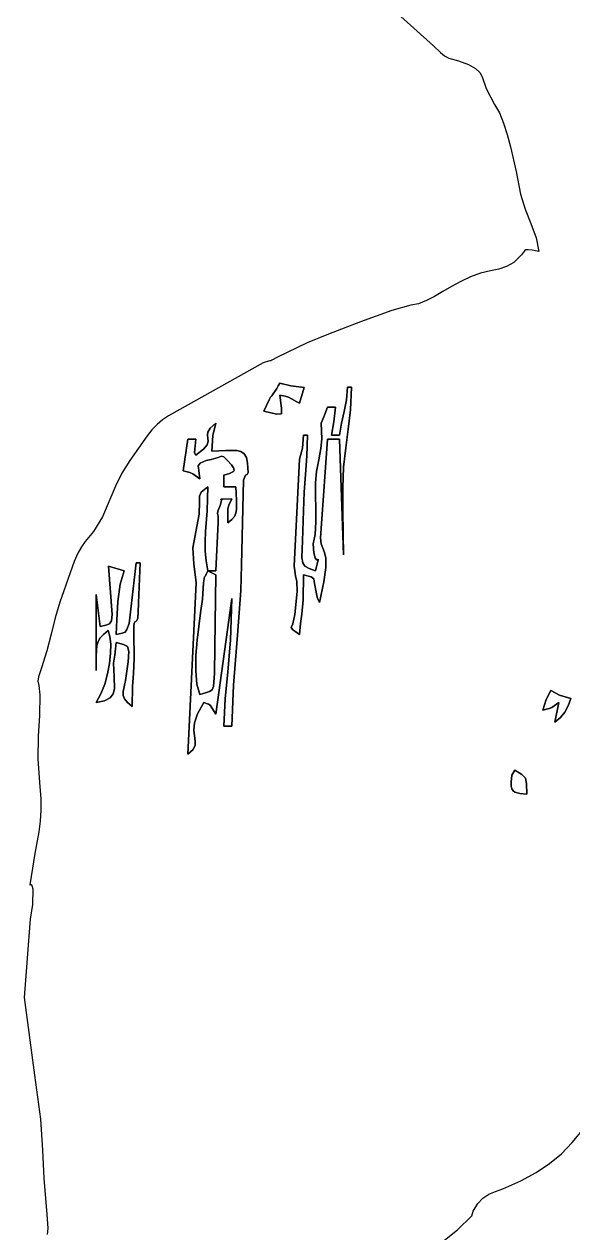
# Model space of a CAD drawing. Extents: x -7.8 to 4, y -2.2 to 5.8.
# Drawn here: x -6.706 to -6.377, y 4.015 to 4.741 of the extents above; entities that cross this region are included whole.
import ezdxf

# ---------------------------------------------------------------- set-up
doc = ezdxf.new("R2010")
doc.units = 0
doc.layers.add('LAYER_1', color=7, linetype='CONTINUOUS')

msp = doc.modelspace()

# ---------------------------------------------------------------- linework, layer by layer
at = {"layer": 'LAYER_1'}
for points in [[(-6.49193, 4.75669), (-6.4605, 4.7282), (-6.45623, 4.72431), (-6.45396, 4.72229), (-6.45122, 4.72098), (-6.44555, 4.71919), (-6.43938, 4.71698), (-6.43529, 4.71473), (-6.43272, 4.71232), (-6.43115, 4.70961), (-6.42876, 4.70274), (-6.42376, 4.69306), (-6.42091, 4.68797), (-6.41839, 4.68187), (-6.41617, 4.67501), (-6.41421, 4.66769), (-6.41089, 4.65272), (-6.40813, 4.63919), (-6.40544, 4.6302), (-6.402, 4.62146), (-6.39887, 4.61295), (-6.39714, 4.60465), (-6.40111, 4.60545), (-6.40359, 4.60581), (-6.40504, 4.6057), (-6.40589, 4.60515), (-6.40756, 4.60263), (-6.41216, 4.59822), (-6.4167, 4.59563), (-6.42129, 4.5942), (-6.42631, 4.59317), (-6.43216, 4.59175), (-6.43833, 4.58953), (-6.44414, 4.58678), (-6.44964, 4.58373), (-6.45487, 4.58062), (-6.45987, 4.57769), (-6.4647, 4.57519), (-6.46941, 4.57335), (-6.47404, 4.57241), (-6.48554, 4.5692), (-6.50429, 4.56249), (-6.52353, 4.55511), (-6.53649, 4.5499), (-6.55424, 4.54129), (-6.55773, 4.53942), (-6.55833, 4.53907), (-6.55902, 4.53897), (-6.56278, 4.53784), (-6.61967, 4.50607), (-6.62331, 4.50365), (-6.62661, 4.50078), (-6.62965, 4.49752), (-6.63248, 4.494), (-6.63777, 4.48652), (-6.64301, 4.47909), (-6.64774, 4.47161), (-6.65159, 4.4637), (-6.65947, 4.44522), (-6.66487, 4.43644), (-6.66972, 4.43044), (-6.672, 4.42732), (-6.67425, 4.42348), (-6.67648, 4.41845), (-6.67874, 4.41177), (-6.68505, 4.39412), (-6.68785, 4.38461), (-6.69028, 4.37476), (-6.69285, 4.36471), (-6.69604, 4.35465), (-6.69787, 4.34924), (-6.69815, 4.34665), (-6.69762, 4.34398), (-6.69704, 4.33831), (-6.69719, 4.32604), (-6.698, 4.31354), (-6.69833, 4.29965), (-6.69707, 4.28319), (-6.69644, 4.27603), (-6.69641, 4.26917), (-6.69687, 4.26252), (-6.69771, 4.256), (-6.69998, 4.24295), (-6.70226, 4.2293), (-6.70302, 4.2242), (-6.70299, 4.22394), (-6.70273, 4.22436), (-6.70234, 4.22447), (-6.70185, 4.22377), (-6.70128, 4.22175), (-6.70136, 4.21243), (-6.70292, 4.20358), (-6.70645, 4.15652), (-6.70019, 4.10989), (-6.69667, 4.08341), (-6.69535, 4.0649), (-6.69461, 4.04794), (-6.69284, 4.02612), (-6.69219, 4.01794), (-6.69257, 4.01418)], [(-6.45585, 4.00916), (-6.446, 4.01687), (-6.43748, 4.02543), (-6.43656, 4.02813), (-6.43393, 4.03274), (-6.43079, 4.03606), (-6.42722, 4.03829), (-6.42323, 4.03998), (-6.41884, 4.04164), (-6.40809, 4.04633), (-6.39879, 4.05132), (-6.39069, 4.05672), (-6.38354, 4.06269), (-6.37707, 4.06933), (-6.37104, 4.07679)]]:
    msp.add_lwpolyline(points, dxfattribs=at)
for points in [[(-6.56249, 4.5088), (-6.55931, 4.51555), (-6.5585, 4.51723), (-6.55771, 4.51811), (-6.55457, 4.52245), (-6.55373, 4.524), (-6.5529, 4.52557), (-6.5463, 4.52393), (-6.53823, 4.52308), (-6.54092, 4.51359), (-6.54252, 4.51438), (-6.54577, 4.51618), (-6.54769, 4.51726), (-6.54962, 4.51791), (-6.5529, 4.51838), (-6.55189, 4.51064), (-6.55187, 4.5072), (-6.55476, 4.50695), (-6.56249, 4.5088)], [(-6.53166, 4.43463), (-6.5312, 4.44224), (-6.53127, 4.45014), (-6.53147, 4.45805), (-6.53141, 4.46574), (-6.5307, 4.47259), (-6.52949, 4.47966), (-6.52827, 4.48636), (-6.52755, 4.4921), (-6.52791, 4.50151), (-6.52643, 4.50544), (-6.52415, 4.51119), (-6.51935, 4.51119), (-6.52035, 4.50235), (-6.52175, 4.49442), (-6.51696, 4.49442), (-6.51585, 4.50167), (-6.51425, 4.50863), (-6.5128, 4.51568), (-6.51217, 4.52317), (-6.50977, 4.52317), (-6.51033, 4.50961), (-6.51167, 4.49792), (-6.51326, 4.48687), (-6.51454, 4.47522), (-6.51505, 4.4627), (-6.515, 4.4491), (-6.51472, 4.43539), (-6.51456, 4.42253), (-6.51696, 4.49202), (-6.52415, 4.49202), (-6.52804, 4.43824), (-6.52841, 4.43269), (-6.52792, 4.42912), (-6.52697, 4.42655), (-6.52594, 4.42398), (-6.52524, 4.42041), (-6.52525, 4.41485), (-6.52635, 4.4063), (-6.52894, 4.39377), (-6.52971, 4.3954), (-6.53038, 4.39712), (-6.53086, 4.39904), (-6.53199, 4.40524), (-6.53243, 4.40812), (-6.534, 4.40934), (-6.53852, 4.41055), (-6.53886, 4.39544), (-6.53963, 4.38692), (-6.54044, 4.38121), (-6.54092, 4.3746), (-6.54513, 4.37756), (-6.54597, 4.37881), (-6.54499, 4.38097), (-6.54372, 4.38667), (-6.54251, 4.40052), (-6.54261, 4.4065), (-6.54339, 4.40981), (-6.54423, 4.41565), (-6.54099, 4.47997), (-6.53925, 4.48652), (-6.53852, 4.49442), (-6.53613, 4.49442), (-6.53652, 4.48169), (-6.53738, 4.47067), (-6.53822, 4.46015), (-6.53857, 4.44893), (-6.53913, 4.43095), (-6.53959, 4.42079), (-6.53909, 4.41778), (-6.53773, 4.4157), (-6.53524, 4.4142), (-6.53133, 4.41294), (-6.52982, 4.41948), (-6.52979, 4.41989), (-6.53019, 4.41946), (-6.5308, 4.4195), (-6.53156, 4.42066), (-6.53242, 4.42363), (-6.53277, 4.42915), (-6.53166, 4.43463)], [(-6.59604, 4.41294), (-6.59124, 4.41294), (-6.58993, 4.44219), (-6.58991, 4.44574), (-6.59028, 4.44728), (-6.59014, 4.44876), (-6.58861, 4.45214), (-6.58786, 4.4551), (-6.58829, 4.45594), (-6.58714, 4.45587), (-6.58166, 4.45607), (-6.58338, 4.45239), (-6.58406, 4.45004), (-6.58413, 4.44711), (-6.58406, 4.4417), (-6.58168, 4.44369), (-6.58011, 4.44559), (-6.57921, 4.44756), (-6.57882, 4.44973), (-6.57894, 4.45524), (-6.57926, 4.46326), (-6.58645, 4.46326), (-6.58645, 4.47045), (-6.58313, 4.47144), (-6.58068, 4.4725), (-6.58024, 4.47339), (-6.58057, 4.47472), (-6.58184, 4.47661), (-6.58424, 4.4792), (-6.58644, 4.48128), (-6.5878, 4.4817), (-6.58987, 4.481), (-6.59415, 4.47974), (-6.597, 4.47907), (-6.60079, 4.47759), (-6.60194, 4.47602), (-6.60157, 4.47322), (-6.60083, 4.46806), (-6.60374, 4.47015), (-6.60515, 4.47119), (-6.6069, 4.47187), (-6.61082, 4.47292), (-6.60802, 4.49202), (-6.60322, 4.49202), (-6.60396, 4.48598), (-6.60416, 4.48383), (-6.60322, 4.48244), (-6.59875, 4.48588), (-6.59652, 4.48856), (-6.59584, 4.49071), (-6.596, 4.49256), (-6.59633, 4.49434), (-6.5961, 4.49628), (-6.59464, 4.49863), (-6.59124, 4.50161), (-6.59306, 4.49412), (-6.59364, 4.48483), (-6.58534, 4.48521), (-6.57876, 4.48523), (-6.57622, 4.48459), (-6.57425, 4.48325), (-6.57289, 4.481), (-6.57217, 4.47764), (-6.57187, 4.47188), (-6.57247, 4.4707), (-6.57355, 4.47041), (-6.57472, 4.46736), (-6.57585, 4.41627), (-6.57631, 4.40104), (-6.57836, 4.37418), (-6.5806, 4.34418), (-6.58166, 4.31948), (-6.58645, 4.31948), (-6.5857, 4.33592), (-6.58406, 4.35214), (-6.58241, 4.3712), (-6.58166, 4.39617), (-6.59124, 4.32667), (-6.59374, 4.33058), (-6.59467, 4.33218), (-6.59568, 4.33282), (-6.59843, 4.33386), (-6.6023, 4.32701), (-6.60411, 4.32156), (-6.60451, 4.31722), (-6.60415, 4.31372), (-6.60367, 4.3108), (-6.60372, 4.30817), (-6.60496, 4.30556), (-6.60802, 4.30271), (-6.60306, 4.40574), (-6.60445, 4.41699), (-6.60506, 4.42674), (-6.60131, 4.44698), (-6.60103, 4.45412), (-6.60113, 4.45776), (-6.6, 4.46008), (-6.59604, 4.46326), (-6.59657, 4.44895), (-6.59746, 4.43644), (-6.5977, 4.43056), (-6.59764, 4.42477), (-6.59713, 4.41893), (-6.59604, 4.41294)], [(-6.65115, 4.3746), (-6.64758, 4.37541), (-6.64583, 4.37603), (-6.64478, 4.37757), (-6.64335, 4.38117), (-6.63917, 4.41774), (-6.63678, 4.41774), (-6.63776, 4.3937), (-6.63787, 4.38781), (-6.63822, 4.38448), (-6.63873, 4.38295), (-6.63931, 4.38245), (-6.63988, 4.38222), (-6.64035, 4.38151), (-6.64063, 4.37955), (-6.64063, 4.37558), (-6.64041, 4.36013), (-6.64077, 4.35111), (-6.6413, 4.3433), (-6.64157, 4.33146), (-6.64443, 4.33381), (-6.64613, 4.33588), (-6.6469, 4.33796), (-6.64693, 4.34032), (-6.64563, 4.34702), (-6.64395, 4.35819), (-6.6436, 4.36433), (-6.64438, 4.36734), (-6.64674, 4.36869), (-6.65115, 4.36981), (-6.65194, 4.36211), (-6.65276, 4.35739), (-6.65239, 4.3493), (-6.65216, 4.34204), (-6.65296, 4.33902), (-6.65483, 4.33657), (-6.65811, 4.33481), (-6.66313, 4.33386), (-6.66033, 4.33891), (-6.65807, 4.3447), (-6.65633, 4.35092), (-6.65515, 4.35722), (-6.6545, 4.36331), (-6.65442, 4.36885), (-6.6549, 4.37352), (-6.65594, 4.377), (-6.65874, 4.37472), (-6.66072, 4.37256), (-6.66203, 4.37035), (-6.66279, 4.36794), (-6.66323, 4.36185), (-6.66313, 4.35303), (-6.66313, 4.39856), (-6.66074, 4.37939), (-6.65736, 4.38019), (-6.65514, 4.38104), (-6.65392, 4.38286), (-6.65355, 4.38658), (-6.65585, 4.41563), (-6.64636, 4.41294), (-6.64872, 4.40488), (-6.65014, 4.39435), (-6.65086, 4.38353), (-6.65115, 4.3746)], [(-6.59604, 4.41294), (-6.59691, 4.41133), (-6.5974, 4.40992), (-6.59805, 4.40922), (-6.59873, 4.40569), (-6.59934, 4.39581), (-6.60053, 4.38758), (-6.60256, 4.37123), (-6.60323, 4.36192), (-6.60334, 4.35288), (-6.60263, 4.34487), (-6.60083, 4.33865), (-6.59746, 4.33952), (-6.59509, 4.34031), (-6.59356, 4.34145), (-6.59266, 4.34335), (-6.59209, 4.35111), (-6.59196, 4.36696), (-6.59124, 4.41055), (-6.59604, 4.41294)], [(-6.38995, 4.34105), (-6.38484, 4.33826), (-6.37797, 4.33626), (-6.37954, 4.33168), (-6.38162, 4.32788), (-6.38427, 4.32468), (-6.38756, 4.32188), (-6.38516, 4.33386), (-6.38806, 4.33177), (-6.38943, 4.33074), (-6.39106, 4.33008), (-6.39474, 4.32907), (-6.39278, 4.33557), (-6.38995, 4.34105)], [(-6.41152, 4.29313), (-6.40735, 4.29042), (-6.40529, 4.28837), (-6.40454, 4.2851), (-6.40433, 4.27875), (-6.40868, 4.27909), (-6.41166, 4.27983), (-6.41267, 4.28063), (-6.41337, 4.28183), (-6.41378, 4.28357), (-6.41391, 4.28593), (-6.41333, 4.29017), (-6.41152, 4.29313)]]:
    msp.add_lwpolyline(points, close=True, dxfattribs=at)
at = {"layer": 'LAYER_1', "color": 7}
for points in [[(-6.56249, 4.5088), (-6.55476, 4.50695), (-6.55187, 4.5072), (-6.55189, 4.51064), (-6.5529, 4.51838), (-6.54962, 4.51791), (-6.54769, 4.51726), (-6.54577, 4.51618), (-6.54252, 4.51438), (-6.54092, 4.51359), (-6.53823, 4.52308), (-6.5463, 4.52393), (-6.5529, 4.52557), (-6.55373, 4.524), (-6.55457, 4.52245), (-6.55771, 4.51811), (-6.5585, 4.51723), (-6.55931, 4.51555), (-6.56249, 4.5088)], [(-6.51696, 4.49442), (-6.52175, 4.49442), (-6.52035, 4.50235), (-6.51935, 4.51119), (-6.52415, 4.51119), (-6.52643, 4.50544), (-6.52791, 4.50151), (-6.52755, 4.4921), (-6.52827, 4.48636), (-6.52949, 4.47966), (-6.5307, 4.47259), (-6.53141, 4.46574), (-6.53147, 4.45805), (-6.53127, 4.45014), (-6.5312, 4.44224), (-6.53166, 4.43463), (-6.53277, 4.42915), (-6.53242, 4.42363), (-6.53156, 4.42066), (-6.5308, 4.4195), (-6.53019, 4.41946), (-6.52979, 4.41989), (-6.52982, 4.41948), (-6.53133, 4.41294), (-6.53524, 4.4142), (-6.53773, 4.4157), (-6.53909, 4.41778), (-6.53959, 4.42079), (-6.53913, 4.43095), (-6.53857, 4.44893), (-6.53822, 4.46015), (-6.53738, 4.47067), (-6.53652, 4.48169), (-6.53613, 4.49442), (-6.53852, 4.49442), (-6.53925, 4.48652), (-6.54099, 4.47997), (-6.54423, 4.41565), (-6.54339, 4.40981), (-6.54261, 4.4065), (-6.54251, 4.40052), (-6.54372, 4.38667), (-6.54499, 4.38097), (-6.54597, 4.37881), (-6.54513, 4.37756), (-6.54092, 4.3746), (-6.54044, 4.38121), (-6.53963, 4.38692), (-6.53886, 4.39544), (-6.53852, 4.41055), (-6.534, 4.40934), (-6.53243, 4.40812), (-6.53199, 4.40524), (-6.53086, 4.39904), (-6.53038, 4.39712), (-6.52971, 4.3954), (-6.52894, 4.39377), (-6.52635, 4.4063), (-6.52525, 4.41485), (-6.52524, 4.42041), (-6.52594, 4.42398), (-6.52697, 4.42655), (-6.52792, 4.42912), (-6.52841, 4.43269), (-6.52804, 4.43824), (-6.52415, 4.49202), (-6.51696, 4.49202), (-6.51456, 4.42253), (-6.51472, 4.43539), (-6.515, 4.4491), (-6.51505, 4.4627), (-6.51454, 4.47522), (-6.51326, 4.48687), (-6.51167, 4.49792), (-6.51033, 4.50961), (-6.50977, 4.52317), (-6.51217, 4.52317), (-6.5128, 4.51568), (-6.51425, 4.50863), (-6.51585, 4.50167), (-6.51696, 4.49442)], [(-6.59604, 4.41294), (-6.59713, 4.41893), (-6.59764, 4.42477), (-6.5977, 4.43056), (-6.59746, 4.43644), (-6.59657, 4.44895), (-6.59604, 4.46326), (-6.6, 4.46008), (-6.60113, 4.45776), (-6.60103, 4.45412), (-6.60131, 4.44698), (-6.60506, 4.42674), (-6.60445, 4.41699), (-6.60306, 4.40574), (-6.60802, 4.30271), (-6.60496, 4.30556), (-6.60372, 4.30817), (-6.60367, 4.3108), (-6.60415, 4.31372), (-6.60451, 4.31722), (-6.60411, 4.32156), (-6.6023, 4.32701), (-6.59843, 4.33386), (-6.59568, 4.33282), (-6.59467, 4.33218), (-6.59374, 4.33058), (-6.59124, 4.32667), (-6.58166, 4.39617), (-6.58241, 4.3712), (-6.58406, 4.35214), (-6.5857, 4.33592), (-6.58645, 4.31948), (-6.58166, 4.31948), (-6.5806, 4.34418), (-6.57836, 4.37418), (-6.57631, 4.40104), (-6.57585, 4.41627), (-6.57472, 4.46736), (-6.57355, 4.47041), (-6.57247, 4.4707), (-6.57187, 4.47188), (-6.57217, 4.47764), (-6.57289, 4.481), (-6.57425, 4.48325), (-6.57622, 4.48459), (-6.57876, 4.48523), (-6.58534, 4.48521), (-6.59364, 4.48483), (-6.59306, 4.49412), (-6.59124, 4.50161), (-6.59464, 4.49863), (-6.5961, 4.49628), (-6.59633, 4.49434), (-6.596, 4.49256), (-6.59584, 4.49071), (-6.59652, 4.48856), (-6.59875, 4.48588), (-6.60322, 4.48244), (-6.60416, 4.48383), (-6.60396, 4.48598), (-6.60322, 4.49202), (-6.60802, 4.49202), (-6.61082, 4.47292), (-6.6069, 4.47187), (-6.60515, 4.47119), (-6.60374, 4.47015), (-6.60083, 4.46806), (-6.60157, 4.47322), (-6.60194, 4.47602), (-6.60079, 4.47759), (-6.597, 4.47907), (-6.59415, 4.47974), (-6.58987, 4.481), (-6.5878, 4.4817), (-6.58644, 4.48128), (-6.58424, 4.4792), (-6.58184, 4.47661), (-6.58057, 4.47472), (-6.58024, 4.47339), (-6.58068, 4.4725), (-6.58313, 4.47144), (-6.58645, 4.47045), (-6.58645, 4.46326), (-6.57926, 4.46326), (-6.57894, 4.45524), (-6.57882, 4.44973), (-6.57921, 4.44756), (-6.58011, 4.44559), (-6.58168, 4.44369), (-6.58406, 4.4417), (-6.58413, 4.44711), (-6.58406, 4.45004), (-6.58338, 4.45239), (-6.58166, 4.45607), (-6.58714, 4.45587), (-6.58829, 4.45594), (-6.58786, 4.4551), (-6.58861, 4.45214), (-6.59014, 4.44876), (-6.59028, 4.44728), (-6.58991, 4.44574), (-6.58993, 4.44219), (-6.59124, 4.41294), (-6.59604, 4.41294)], [(-6.65115, 4.3746), (-6.65086, 4.38353), (-6.65014, 4.39435), (-6.64872, 4.40488), (-6.64636, 4.41294), (-6.65585, 4.41563), (-6.65355, 4.38658), (-6.65392, 4.38286), (-6.65514, 4.38104), (-6.65736, 4.38019), (-6.66074, 4.37939), (-6.66313, 4.39856), (-6.66313, 4.35303), (-6.66323, 4.36185), (-6.66279, 4.36794), (-6.66203, 4.37035), (-6.66072, 4.37256), (-6.65874, 4.37472), (-6.65594, 4.377), (-6.6549, 4.37352), (-6.65442, 4.36885), (-6.6545, 4.36331), (-6.65515, 4.35722), (-6.65633, 4.35092), (-6.65807, 4.3447), (-6.66033, 4.33891), (-6.66313, 4.33386), (-6.65811, 4.33481), (-6.65483, 4.33657), (-6.65296, 4.33902), (-6.65216, 4.34204), (-6.65239, 4.3493), (-6.65276, 4.35739), (-6.65194, 4.36211), (-6.65115, 4.36981), (-6.64674, 4.36869), (-6.64438, 4.36734), (-6.6436, 4.36433), (-6.64395, 4.35819), (-6.64563, 4.34702), (-6.64693, 4.34032), (-6.6469, 4.33796), (-6.64613, 4.33588), (-6.64443, 4.33381), (-6.64157, 4.33146), (-6.6413, 4.3433), (-6.64077, 4.35111), (-6.64041, 4.36013), (-6.64063, 4.37558), (-6.64063, 4.37955), (-6.64035, 4.38151), (-6.63988, 4.38222), (-6.63931, 4.38245), (-6.63873, 4.38295), (-6.63822, 4.38448), (-6.63787, 4.38781), (-6.63776, 4.3937), (-6.63678, 4.41774), (-6.63917, 4.41774), (-6.64335, 4.38117), (-6.64478, 4.37757), (-6.64583, 4.37603), (-6.64758, 4.37541), (-6.65115, 4.3746)], [(-6.59604, 4.41294), (-6.59124, 4.41055), (-6.59196, 4.36696), (-6.59209, 4.35111), (-6.59266, 4.34335), (-6.59356, 4.34145), (-6.59509, 4.34031), (-6.59746, 4.33952), (-6.60083, 4.33865), (-6.60263, 4.34487), (-6.60334, 4.35288), (-6.60323, 4.36192), (-6.60256, 4.37123), (-6.60053, 4.38758), (-6.59934, 4.39581), (-6.59873, 4.40569), (-6.59805, 4.40922), (-6.5974, 4.40992), (-6.59691, 4.41133), (-6.59604, 4.41294)], [(-6.39474, 4.32907), (-6.39106, 4.33008), (-6.38943, 4.33074), (-6.38806, 4.33177), (-6.38516, 4.33386), (-6.38756, 4.32188), (-6.38427, 4.32468), (-6.38162, 4.32788), (-6.37954, 4.33168), (-6.37797, 4.33626), (-6.38484, 4.33826), (-6.38995, 4.34105), (-6.39278, 4.33557), (-6.39474, 4.32907)], [(-6.41391, 4.28593), (-6.41378, 4.28357), (-6.41337, 4.28183), (-6.41267, 4.28063), (-6.41166, 4.27983), (-6.40868, 4.27909), (-6.40433, 4.27875), (-6.40454, 4.2851), (-6.40529, 4.28837), (-6.40735, 4.29042), (-6.41152, 4.29313), (-6.41333, 4.29017), (-6.41391, 4.28593)]]:
    msp.add_lwpolyline(points, close=True, dxfattribs=at)

doc.saveas('drawing.dxf')
